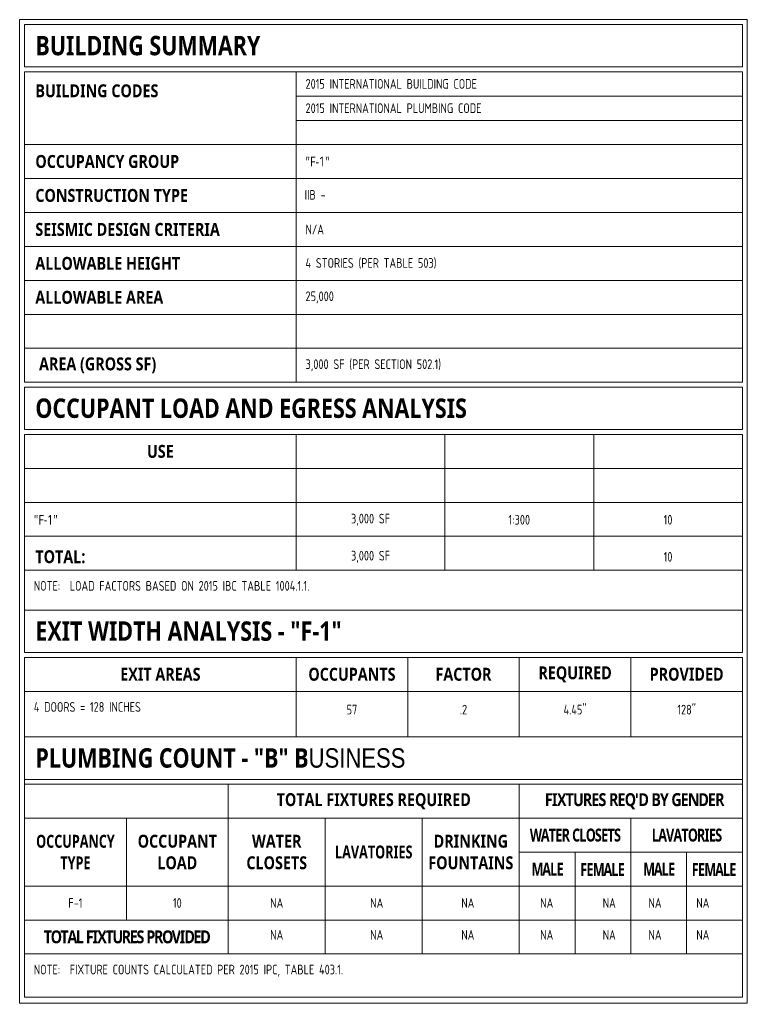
# Model space of a CAD drawing. Header units: feet. Extents: x -21713 to -20583, y -11834 to -10950.
# Drawn here: x -21106.82 to -21099.08, y -10970.18 to -10959.72 of the extents above; entities that cross this region are included whole.
import ezdxf

# ---------------------------------------------------------------- set-up
doc = ezdxf.new("R2010")
doc.units = ezdxf.units.FT
doc.header["$MEASUREMENT"] = 0
doc.linetypes.add('CENTERX2', pattern=[4, 2.5, -0.5, 0.5, -0.5])
doc.layers.get('0').update_dxf_attribs({"color": 4, "linetype": 'CENTERX2', "lineweight": 5})
doc.layers.add('anno', color=7, linetype='Continuous', lineweight=9)
doc.styles.add('ARCH', font='archstyl.shx', dxfattribs={"width": 0.9})
doc.styles.add('HEADER', font='LSANS.TTF', dxfattribs={"width": 0.85})
doc.styles.add('ROMANS', font='ROMANS', dxfattribs={"height": 0.2})

# ---------------------------------------------------------------- blocks, each defined once
blk = doc.blocks.new('A$C8866910b')
at = {"layer": 'anno'}
for p, q in [((608.788, 873.739), (608.788, 870.439)), ((613.532, 873.481), (608.788, 873.481)), ((613.532, 873.223), (608.788, 873.223)), ((613.532, 873.223), (608.788, 873.223)), ((605.901, 872.965), (613.532, 872.965)), ((605.901, 872.604), (613.532, 872.604)), ((605.901, 872.244), (613.532, 872.244)), ((605.901, 871.883), (613.532, 871.883)), ((605.901, 871.522), (613.532, 871.522)), ((605.901, 871.161), (613.532, 871.161)), ((605.901, 870.8), (613.532, 870.8)), ((605.901, 870.439), (613.532, 870.439)), ((608.788, 869.885), (608.788, 868.441)), ((610.37, 869.885), (610.37, 868.441)), ((611.951, 869.885), (611.951, 868.441)), ((605.901, 869.524), (613.532, 869.524)), ((605.901, 869.524), (613.532, 869.524)), ((605.901, 869.163), (613.532, 869.163)), ((605.901, 868.802), (613.532, 868.802)), ((605.901, 868.441), (613.532, 868.441)), ((605.901, 868.441), (613.532, 868.441)), ((613.532, 867.515), (605.901, 867.515)), ((605.901, 867.515), (605.901, 865.302)), ((608.788, 867.515), (608.788, 866.67)), ((609.974, 867.515), (609.974, 866.67)), ((611.16, 866.67), (611.16, 867.515)), ((612.346, 866.67), (612.346, 867.515)), ((613.532, 865.302), (613.532, 867.515)), ((605.901, 867.154), (613.532, 867.154)), ((613.532, 866.168), (605.901, 866.168)), ((605.901, 866.168), (605.901, 863.905)), ((608.066, 864.363), (608.066, 866.168)), ((611.16, 864.363), (611.16, 866.168)), ((613.532, 863.905), (613.532, 866.168)), ((605.901, 865.807), (613.532, 865.807)), ((606.984, 864.724), (606.984, 865.807)), ((609.098, 864.363), (609.098, 865.807)), ((610.129, 864.363), (610.129, 865.807)), ((612.346, 864.363), (612.346, 865.807)), ((611.16, 865.446), (613.532, 865.446)), ((611.753, 864.363), (611.753, 865.446)), ((612.939, 864.363), (612.939, 865.446)), ((605.901, 865.085), (613.532, 865.085)), ((605.901, 864.724), (613.532, 864.724)), ((605.901, 864.363), (613.532, 864.363)), ((605.901, 863.905), (613.532, 863.905))]:
    blk.add_line(p, q, dxfattribs=at)
for points in [[(605.849, 863.839), (605.849, 874.293), (613.584, 874.293), (613.584, 863.839)], [(613.584, 863.839), (605.849, 863.839)]]:
    blk.add_lwpolyline(points, dxfattribs=at)
for points in [[(605.901, 874.241), (613.532, 874.241), (613.532, 873.791), (605.901, 873.791)], [(613.532, 873.739), (605.901, 873.739), (605.901, 870.439), (613.532, 870.439)], [(605.901, 870.387), (613.532, 870.387), (613.532, 869.936), (605.901, 869.936)], [(613.532, 869.885), (605.901, 869.885), (605.901, 868.018), (613.532, 868.018)], [(605.901, 868.018), (613.532, 868.018), (613.532, 867.567), (605.901, 867.567)], [(605.901, 866.67), (613.532, 866.67), (613.532, 866.219), (605.901, 866.219)]]:
    blk.add_lwpolyline(points, close=True, dxfattribs=at)
at = {"layer": 'anno', "style": 'ARCH', "width": 0.9}
blk.add_text('NOTE:  FIXTURE COUNTS CALCULATED PER 2015 IPC, TABLE 403.1.', height=0.10312, dxfattribs=at).set_placement((606, 864.146))
at = {"layer": 'anno'}
for s, insert, char_height, width, attachment_point, style in [('{\\fLucida Sans|b1|i0|c0|p34;BUILDING SUMMARY}', (606.016, 874.016), 0.20625, 7.51917, 4, 'HEADER'), ('{\\fLucida Sans|b1|i0|c0|p34;BUILDING CODES}', (606.016, 873.536), 0.1375, 7.51917, 4, 'HEADER'), ('2015 INTERNATIONAL BUILDING CODE', (608.888, 873.61), 0.10312, 7.51917, 4, 'ARCH'), ('2015 INTERNATIONAL PLUMBING CODE', (608.888, 873.352), 0.10312, 7.51917, 4, 'ARCH'), ('{\\fLucida Sans|b1|i0|c0|p34;OCCUPANCY GROUP}', (606.016, 872.785), 0.1375, 7.51917, 4, 'HEADER'), ('{\\fLucida Sans|b0|i0|c0|p34;\\W0.85;"F-1"}', (608.888, 872.785), 0.10312, 7.51917, 4, 'ARCH'), ('{\\fLucida Sans|b1|i0|c0|p34;CONSTRUCTION TYPE}', (606.016, 872.424), 0.1375, 7.51917, 4, 'HEADER'), ('IIB -  ', (608.879, 872.431), 0.1031, 7.51917, 4, 'ARCH'), ('{\\fLucida Sans|b1|i0|c0|p34;SEISMIC DESIGN CRITERIA}', (606.016, 872.063), 0.1375, 7.51917, 4, 'HEADER'), ('N/A', (608.888, 872.063), 0.1031, 7.51917, 4, 'ARCH'), ('{\\fLucida Sans|b1|i0|c0|p34;ALLOWABLE HEIGHT}', (606.016, 871.702), 0.1375, 7.51917, 4, 'HEADER'), ('4 STORIES (PER TABLE 503)', (608.888, 871.702), 0.10312, 7.51917, 4, 'ARCH'), ('{\\fLucida Sans|b1|i0|c0|p34;ALLOWABLE AREA}', (606.016, 871.341), 0.1375, 7.51917, 4, 'HEADER'), ('{\\fLucida Sans|b1|i0|c0|p34; AREA (GROSS SF)}', (606.016, 870.619), 0.1375, 7.51917, 4, 'HEADER'), ('{\\fLucida Sans|b1|i0|c0|p34;OCCUPANT LOAD AND EGRESS ANALYSIS}', (606.016, 870.162), 0.20625, 7.51917, 4, 'HEADER'), ('{\\fLucida Sans|b1|i0|c0|p34;USE}', (607.345, 869.704), 0.1375, 7.51917, 5, 'HEADER'), ('{\\fLucida Sans|b0|i0|c0|p34;\\W0.85;"F-1"}', (606, 868.978), 0.10312, 7.51917, 4, 'ARCH'), ('1:300', (611.16, 868.978), 0.1031, 7.51917, 5, 'ARCH'), ('{\\fLucida Sans|b1|i0|c0|p34;TOTAL:}', (606.016, 868.584), 0.1375, 7.51917, 4, 'HEADER'), ('NOTE:  LOAD FACTORS BASED ON 2015 IBC TABLE 1004.1.1.', (606, 868.327), 0.10312, 7.50575, 1, 'ARCH'), ('{\\fLucida Sans|b1|i0|c0|p34;EXIT WIDTH ANALYSIS - "F-1"}', (606.016, 867.793), 0.20625, 7.51917, 4, 'HEADER'), ('{\\fLucida Sans|b1|i0|c0|p34;EXIT AREAS}', (607.345, 867.335), 0.1375, 7.51917, 5, 'HEADER'), ('{\\fLucida Sans|b1|i0|c0|p34;OCCUPANTS}', (609.381, 867.335), 0.1375, 7.51917, 5, 'HEADER'), ('{\\fLucida Sans|b1|i0|c0|p34;FACTOR}', (610.567, 867.335), 0.1375, 7.51917, 5, 'HEADER'), ('{\\fLucida Sans|b1|i0|c0|p34;REQUIRED}', (611.753, 867.335), 0.1375, 7.51917, 5, 'HEADER'), ('{\\fLucida Sans|b1|i0|c0|p34;PROVIDED}', (612.939, 867.335), 0.1375, 7.51917, 5, 'HEADER'), ('{\\fLucida Sans|b1|i0|c0|p34;PLUMBING COUNT - "B" B}USINESS', (606.016, 866.445), 0.20625, 7.51917, 4, 'HEADER'), ('{\\fLucida Sans|b1|i0|c0|p34;TOTAL FIXTURES REQUIRED}', (609.613, 865.987), 0.1375, 7.51917, 5, 'HEADER'), ("{\\fLucida Sans|b1|i0|c0|p34;\\T0.9;FIXTURES REQ'D BY GENDER}", (612.382, 865.987), 0.1375, 7.51917, 5, 'HEADER'), ('{\\fLucida Sans|b1|i0|c0|p34;\\W0.75;OCCUPANCY TYPE}', (606.442, 865.446), 0.1375, 1.01099, 5, 'HEADER'), ('{\\fLucida Sans|b1|i0|c0|p34;OCCUPANT LOAD}', (607.525, 865.446), 0.1375, 1.01099, 5, 'HEADER'), ('{\\fLucida Sans|b1|i0|c0|p34;WATER CLOSETS}', (608.582, 865.446), 0.1375, 1.01099, 5, 'HEADER'), ('{\\fLucida Sans|b1|i0|c0|p34;DRINKING FOUNTAINS}', (610.645, 865.446), 0.1375, 1.01099, 5, 'HEADER'), ('{\\fLucida Sans|b1|i0|c0|p34;\\W0.75;\\T0.9;WATER CLOSETS}', (611.753, 865.626), 0.1375, 7.51917, 5, 'HEADER'), ('{\\fLucida Sans|b1|i0|c0|p34;\\W0.75;\\T0.9;LAVATORIES}', (612.939, 865.626), 0.1375, 7.51917, 5, 'HEADER'), ('{\\fLucida Sans|b1|i0|c0|p34;\\W0.75;LAVATORIES}', (609.613, 865.446), 0.1375, 1.01099, 5, 'HEADER'), ('{\\fLucida Sans|b1|i0|c0|p34;\\W0.75;\\T0.9;MALE}', (611.457, 865.265), 0.1375, 7.51917, 5, 'HEADER'), ('{\\fLucida Sans|b1|i0|c0|p34;\\W0.75;\\T0.9;FEMALE}', (612.041, 865.26), 0.1375, 7.51917, 5, 'HEADER'), ('{\\fLucida Sans|b1|i0|c0|p34;\\W0.75;\\T0.9;MALE}', (612.643, 865.265), 0.1375, 7.51917, 5, 'HEADER'), ('{\\fLucida Sans|b1|i0|c0|p34;\\W0.75;\\T0.9;FEMALE}', (613.227, 865.26), 0.1375, 7.51917, 5, 'HEADER'), ('F-1', (606.442, 864.905), 0.1031, 7.51917, 5, 'ARCH'), ('NA', (608.582, 864.905), 0.1031, 7.51917, 5, 'ARCH'), ('NA', (609.645, 864.905), 0.1031, 7.51917, 5, 'ARCH'), ('NA', (610.613, 864.905), 0.1031, 7.51917, 5, 'ARCH'), ('NA', (611.452, 864.905), 0.1031, 7.51917, 5, 'ARCH'), ('NA', (612.116, 864.905), 0.1031, 7.51917, 5, 'ARCH'), ('NA', (612.603, 864.905), 0.1031, 7.51917, 5, 'ARCH'), ('NA', (613.111, 864.905), 0.1031, 7.51917, 5, 'ARCH'), ('{\\fLucida Sans|b1|i0|c0|p34;\\T0.85;TOTAL FIXTURES PROVIDED}', (606.984, 864.544), 0.1375, 7.51917, 5, 'HEADER'), ('NA', (608.582, 864.566), 0.1031, 7.51917, 5, 'ARCH'), ('NA', (609.645, 864.566), 0.1031, 7.51917, 5, 'ARCH'), ('NA', (610.613, 864.566), 0.1031, 7.51917, 5, 'ARCH'), ('NA', (611.452, 864.566), 0.1031, 7.51917, 5, 'ARCH'), ('NA', (612.116, 864.566), 0.1031, 7.51917, 5, 'ARCH'), ('NA', (612.603, 864.566), 0.1031, 7.51917, 5, 'ARCH'), ('NA', (613.111, 864.566), 0.1031, 7.51917, 5, 'ARCH')]:
    blk.add_mtext(s, dxfattribs=dict(at, insert=insert, char_height=char_height, width=width, attachment_point=attachment_point, style=style))
at = {"layer": 'anno', "color": 1, "style": 'ARCH'}
for s, insert, char_height, width, attachment_point in [('25,000', (608.888, 871.341), 0.1031, 7.51917, 4), ('3,000 SF (PER SECTION 502.1)', (608.888, 870.619), 0.10312, 7.51917, 4), ('3,000 SF', (609.579, 868.978), 0.1031, 7.51917, 5), ('10', (612.741, 868.978), 0.1031, 7.51917, 5), ('3,000 SF', (609.579, 868.584), 0.1031, 7.51917, 5), ('10', (612.741, 868.584), 0.1031, 1.4138, 5), ('4 DOORS = 128 INCHES\\P ', (606, 867.04), 0.10312, 2.71692, 1), ('57', (609.381, 866.96), 0.1031, 7.51917, 5), ('.2', (610.567, 866.96), 0.1031, 7.51917, 5), ('4.45"', (611.753, 866.96), 0.1031, 7.51917, 5), ('128"', (612.939, 866.96), 0.1031, 7.51917, 5), ('10', (607.525, 864.905), 0.1031, 7.51917, 5)]:
    blk.add_mtext(s, dxfattribs=dict(at, insert=insert, char_height=char_height, width=width, attachment_point=attachment_point))
at = {"layer": 'anno', "linetype": 'Continuous', "style": 'ROMANS', "width": 0.8}
for tag, p in [('FINISHFLOOR', (624.627, 866.409)), ('FINISHFLOOR', (639.723, 866.386)), ('100\'-0"', (624.627, 866.265)), ('100\'-0"', (639.723, 866.242)), ('FINISHFLOOR', (624.536, 861.908)), ('FINISHFLOOR', (639.66, 861.877)), ('100\'-0"', (624.536, 861.764)), ('100\'-0"', (639.66, 861.733))]:
    blk.add_attdef(tag, p, '', height=0.0781, dxfattribs=at)

msp = doc.modelspace()

# ---------------------------------------------------------------- block references
msp.add_blockref('A$C8866910b', (-21712.668, -11834.014))

doc.saveas('drawing.dxf')
